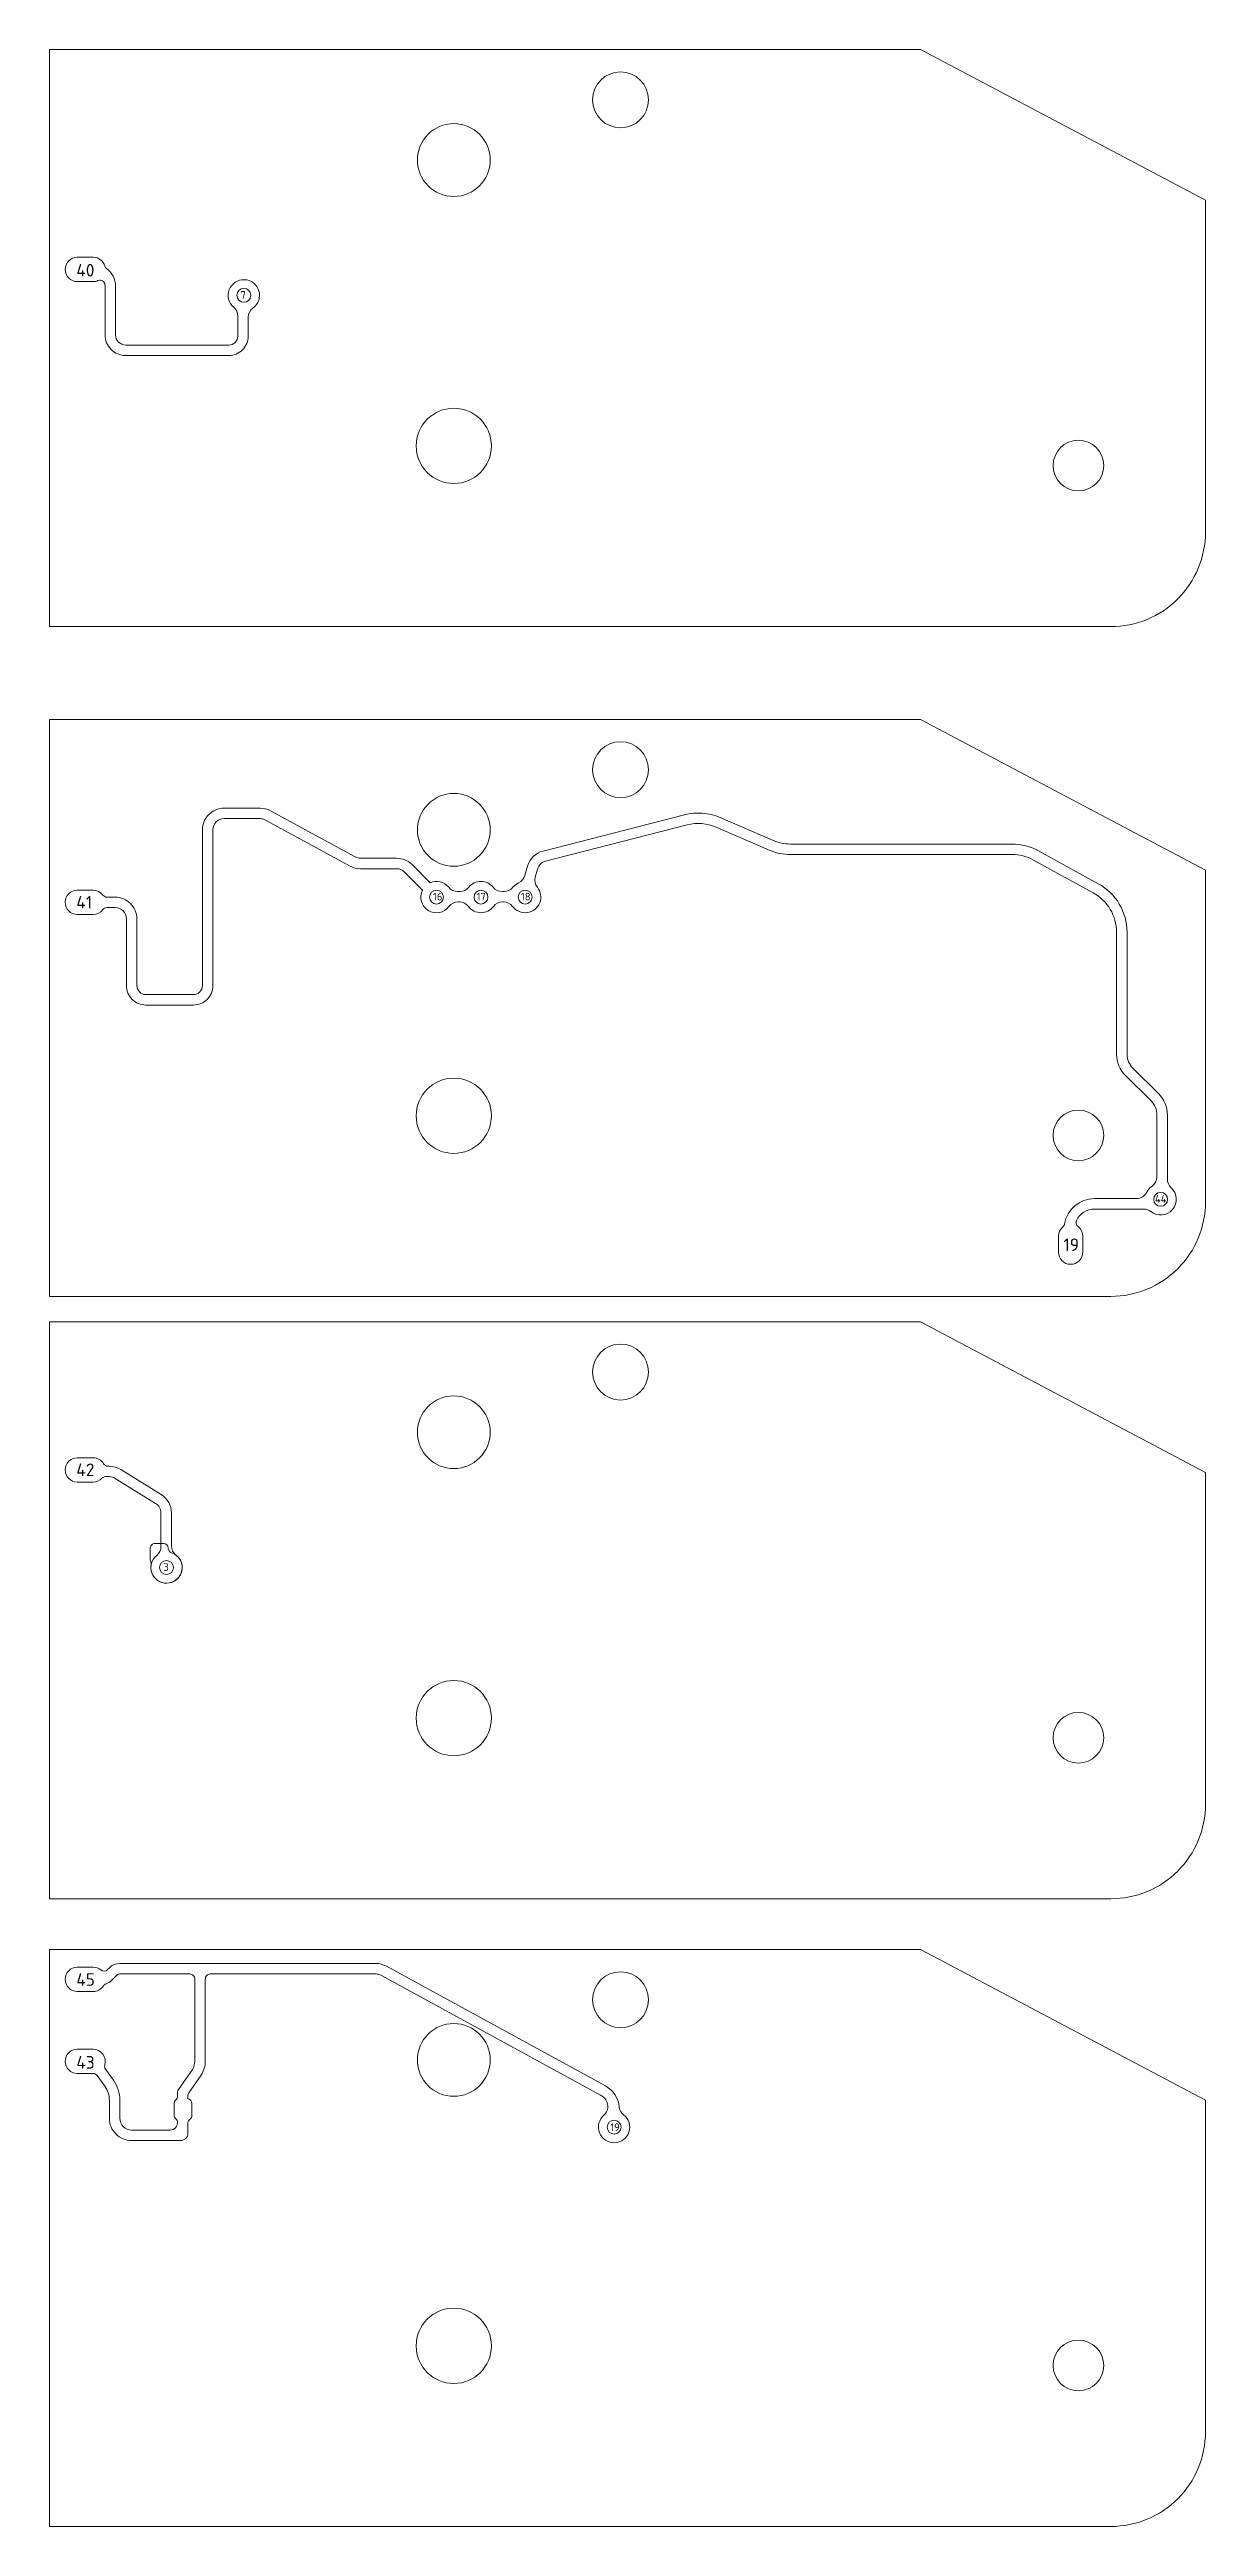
# Model space of a CAD drawing. Header units: millimetres. Extents: x 613 to 713, y -53 to 166.
# Drawn here: x 613.1 to 658.8, y -53 to 44.8 of the extents above; entities that cross this region are included whole.
import ezdxf

# ---------------------------------------------------------------- set-up
doc = ezdxf.new("R2010")
doc.units = ezdxf.units.MM
for name, color, linetype, lineweight in [('DXF_1_BOARD', 6, 'Continuous', 0), ('DXF_2_RUTE_TOP', 1, 'Continuous', 0), ('DXF_3_RUTE BOTTOM', 5, 'Continuous', 0), ('DXF_4_PIN_NR', 7, 'Continuous', 0), ('DXF_HOLE', 6, 'Continuous', 0)]:
    doc.layers.add(name, color=color, linetype=linetype, lineweight=lineweight)
doc.styles.add('Default', font='')
doc.styles.get('Default').set_extended_font_data('ISOCPEUR')

msp = doc.modelspace()

# ---------------------------------------------------------------- linework, layer by layer
at = {"layer": 'DXF_1_BOARD'}
for points in [[(655.031, 22.004, 0.414214), (658.763, 25.736), (658.763, 38.828), (647.518, 44.773), (613.149, 44.773), (613.149, 22.004)], [(655.031, -4.427, 0.414214), (658.763, -0.695), (658.763, 12.397), (647.518, 18.341), (613.149, 18.341), (613.149, -4.427)], [(655.031, -28.195, 0.414214), (658.763, -24.463), (658.763, -11.371), (647.518, -5.427), (613.149, -5.427), (613.149, -28.195)], [(655.031, -52.963, 0.414214), (658.763, -49.232), (658.763, -36.14), (647.518, -30.195), (613.149, -30.195), (613.149, -52.963)]]:
    msp.add_lwpolyline(points, format="xyb", close=True, dxfattribs=at)
at = {"layer": 'DXF_2_RUTE_TOP'}
msp.add_lwpolyline([(618.197, -37.038), (618.197, -37.031, 0.218408), (618.128, -36.879, -0.218408), (618.063, -36.739), (618.063, -36.271, -0.218408), (618.128, -36.13, 0.218408), (618.197, -35.978), (618.197, -35.842, -0.153243), (618.233, -35.728), (618.786, -34.934, 0.134366), (618.881, -34.588), (618.881, -31.362, 0.414214), (618.681, -31.162), (615.919, -31.162, 0.200156), (615.805, -31.21), (615.604, -31.413, -0.117251), (615.379, -31.553, 0.171106), (615.274, -31.635, -0.255654), (614.87, -31.856), (614.243, -31.856, -1), (614.243, -30.897), (614.87, -30.897, -0.172562), (615.173, -31.005, 0.386052), (615.441, -30.991), (615.512, -30.919, -0.200156), (615.919, -30.749), (626.021, -30.749, -0.125678), (626.442, -30.857), (635.088, -35.581, -0.249106), (635.628, -36.402, 0.208579), (635.802, -36.716, -2.831903), (635.027, -36.736, 0.390473), (635.101, -36.13, 0.11266), (634.89, -35.943), (626.244, -31.219, 0.125678), (626.021, -31.162), (619.494, -31.162, 0.414214), (619.294, -31.362), (619.294, -34.588, -0.069533), (619.253, -34.884, -0.066544), (619.133, -35.158), (618.646, -35.858, 0.153243), (618.61, -35.972), (618.61, -36.087, -0.368896), (618.767, -36.271), (618.767, -36.739, -0.238164), (618.692, -36.888, 0.238164), (618.61, -37.049), (618.61, -37.451, -0.414214), (618.328, -37.733), (616.386, -37.733, -0.414214), (615.509, -36.855), (615.509, -36.149, 0.15586), (615.331, -35.593), (615.034, -35.175, 0.242955), (614.871, -35.091, -0.000254), (614.87, -35.091), (614.243, -35.091, -1), (614.243, -34.132), (614.87, -34.132, -0.5009), (615.33, -34.747, 0.230227), (615.359, -34.92), (615.667, -35.354, -0.15586), (615.921, -36.149), (615.921, -36.855, 0.414214), (616.386, -37.321), (617.915, -37.321, 0.414214)], format="xyb", close=True, dxfattribs=at)
at = {"layer": 'DXF_3_RUTE BOTTOM'}
for points in [[(615.059, 35.654, -0.101807), (614.87, 35.616), (614.243, 35.616, -1), (614.243, 36.574), (614.87, 36.574, -0.330776), (615.329, 36.233, 0.163028), (615.402, 36.13, -0.239274), (615.753, 35.438), (615.753, 33.514, 0.414214), (616.154, 33.113), (620.226, 33.113, 0.414214), (620.576, 33.463), (620.576, 34.258, 0.22071), (620.417, 34.602, -2.907314), (621.177, 34.572, 0.241419), (620.989, 34.207), (620.989, 33.463, -0.414214), (620.226, 32.7), (616.154, 32.7, -0.414214), (615.34, 33.514), (615.34, 35.438), (615.336, 35.497, 0.496603)], [(653.735, -1.675, -0.233558), (653.923, -2.055), (653.923, -2.682, -1), (652.964, -2.682), (652.964, -2.055, -0.221523), (653.135, -1.688, 0.178467), (653.204, -1.568, -0.366507), (654.385, -0.568), (656.041, -0.568, 0.283157), (656.443, -0.32, -0.127979), (656.648, -0.087, 0.249015), (656.846, 0.286), (656.846, 2.729, 0.199916), (656.614, 3.286), (655.61, 4.283, -0.199916), (655.255, 5.133), (655.255, 9.94, 0.273655), (654.334, 11.497), (651.979, 12.791, 0.126248), (651.124, 13.01), (642.39, 13.01, -0.102619), (641.519, 13.191), (639.453, 14.087, 0.166498), (638.305, 14.178), (632.726, 12.748, 0.267588), (632.407, 12.436), (632.318, 12.119, 0.241942), (632.4, 11.716, -1.014531), (631.424, 10.957, 0.235246), (631.065, 11.136), (631.025, 11.136, 0.235246), (630.666, 10.957, -0.498055), (629.68, 10.957, 0.235246), (629.32, 11.136), (629.271, 11.136, 0.235246), (628.912, 10.957, -0.913422), (627.866, 11.607), (627.16, 12.318, 0.199812), (626.845, 12.449), (625.418, 12.449, -0.125309), (625.008, 12.554), (621.671, 14.371, 0.125309), (621.459, 14.425), (620.037, 14.425, 0.414214), (619.593, 13.982), (619.593, 7.833, -0.414214), (618.831, 7.07), (616.945, 7.07, -0.414214), (616.183, 7.833), (616.183, 10.47, 0.414214), (615.739, 10.914), (615.412, 10.914, 0.235071), (615.252, 10.834, -0.235071), (614.87, 10.644), (614.243, 10.644, -1), (614.243, 11.603), (614.87, 11.603, -0.238202), (615.256, 11.408, 0.238202), (615.417, 11.327), (615.739, 11.327, -0.414214), (616.595, 10.47), (616.595, 7.833, 0.414214), (616.945, 7.483), (618.831, 7.483, 0.414214), (619.181, 7.833), (619.181, 13.982, -0.414214), (620.037, 14.838), (621.459, 14.838, -0.125309), (621.868, 14.734), (625.206, 12.916, 0.125309), (625.418, 12.862), (626.845, 12.862, -0.199812), (627.453, 12.609), (628.164, 11.893, -0.341686), (628.9, 11.717, 0.227112), (629.25, 11.549), (629.341, 11.549, 0.227112), (629.691, 11.717, -0.478928), (630.654, 11.717, 0.227112), (631.005, 11.549), (631.085, 11.549, 0.227112), (631.436, 11.717, -0.116361), (631.66, 11.891, 0.220159), (631.905, 12.179), (632.009, 12.547, -0.267588), (632.623, 13.148), (638.203, 14.578, -0.166498), (639.617, 14.466), (641.684, 13.57, 0.102619), (642.39, 13.423), (651.124, 13.423, -0.126248), (652.178, 13.153), (654.533, 11.859, -0.273655), (655.668, 9.94), (655.668, 5.133, 0.199916), (655.9, 4.576), (656.905, 3.579, -0.199916), (657.259, 2.729), (657.259, 0.195, 0.212544), (657.408, -0.139, -0.972639), (656.607, -1.08, 0.171042), (656.325, -0.98), (654.385, -0.98, 0.290145), (653.675, -1.43, 0.353459)], [(615.219, -11.602, -0.206491), (614.87, -11.753), (614.243, -11.753, -1), (614.243, -10.794), (614.87, -10.794, -0.26475), (615.282, -11.029, 0.26475), (615.454, -11.127), (615.505, -11.127, -0.139682), (615.957, -11.255), (617.554, -12.246, -0.259517), (617.959, -12.973), (617.959, -14.272, 0.235757), (618.138, -14.632, -2.909607), (617.378, -14.645, 0.22659), (617.546, -14.295), (617.546, -12.973, 0.259517), (617.336, -12.596), (615.739, -11.606, 0.139682), (615.505, -11.539), (615.364, -11.539, 0.206491)], [(617.158, -15.022, 2.165579), (617.966, -14.541, -0.312811), (617.83, -14.357, 0.405367), (617.644, -14.177), (617.312, -14.177, 0.414214), (617.126, -14.363), (617.126, -14.831), (617.143, -14.907, -0.148748)]]:
    msp.add_lwpolyline(points, format="xyb", close=True, dxfattribs=at)
at = {"layer": 'DXF_HOLE'}
for centre, radius in [((635.682, 42.788), 1.103), ((620.816, 35.074), 0.274), ((653.75, 28.358), 0.999), ((635.682, 16.356), 1.103), ((628.418, 11.33), 0.274), ((630.173, 11.33), 0.274), ((631.917, 11.33), 0.274), ((653.75, 1.927), 0.999), ((656.994, -0.598), 0.274), ((635.682, -7.412), 1.103), ((617.767, -15.126), 0.274), ((653.75, -21.842), 0.999), ((635.682, -32.18), 1.103), ((635.426, -37.207), 0.274), ((653.75, -46.61), 0.999)]:
    msp.add_circle(centre, radius, dxfattribs=at)
at = {"layer": 'DXF_HOLE', "extrusion": (0, 0, -1)}
for centre, radius in [((-629.102, 40.413), 1.436), ((-629.102, 29.132), 1.484), ((-629.102, 13.982), 1.436), ((-629.102, 2.7), 1.484), ((-629.102, -9.787), 1.436), ((-629.102, -21.068), 1.484), ((-629.102, -34.555), 1.436), ((-629.102, -45.836), 1.484)]:
    msp.add_circle(centre, radius, dxfattribs=at)

# ---------------------------------------------------------------- texts
at = {"layer": 'DXF_4_PIN_NR', "attachment_point": 1, "style": 'Default'}
for s, insert, char_height, width in [('40', (614.205, 36.313), 0.4979, 2.38974), ('7', (620.686, 35.241), 0.3, 0.96), ('41', (614.205, 11.377), 0.4979, 2.1906), ('16', (628.284, 11.497), 0.3, 1.26182), ('17', (630.002, 11.497), 0.3, 1.26182), ('18', (631.754, 11.497), 0.3, 1.26182), ('44', (656.772, -0.431), 0.3, 1.50182), ('19', (653.157, -2.14), 0.4979, 2.09404), ('42', (614.205, -11.019), 0.4979, 2.38974), ('3', (617.644, -14.958), 0.3, 0.96), ('45', (614.205, -31.133), 0.4979, 2.38974), ('43', (614.205, -34.401), 0.4979, 2.38974), ('19', (635.275, -37.059), 0.3, 1.26182)]:
    msp.add_mtext(s, dxfattribs=dict(at, insert=insert, char_height=char_height, width=width))

doc.saveas('drawing.dxf')
